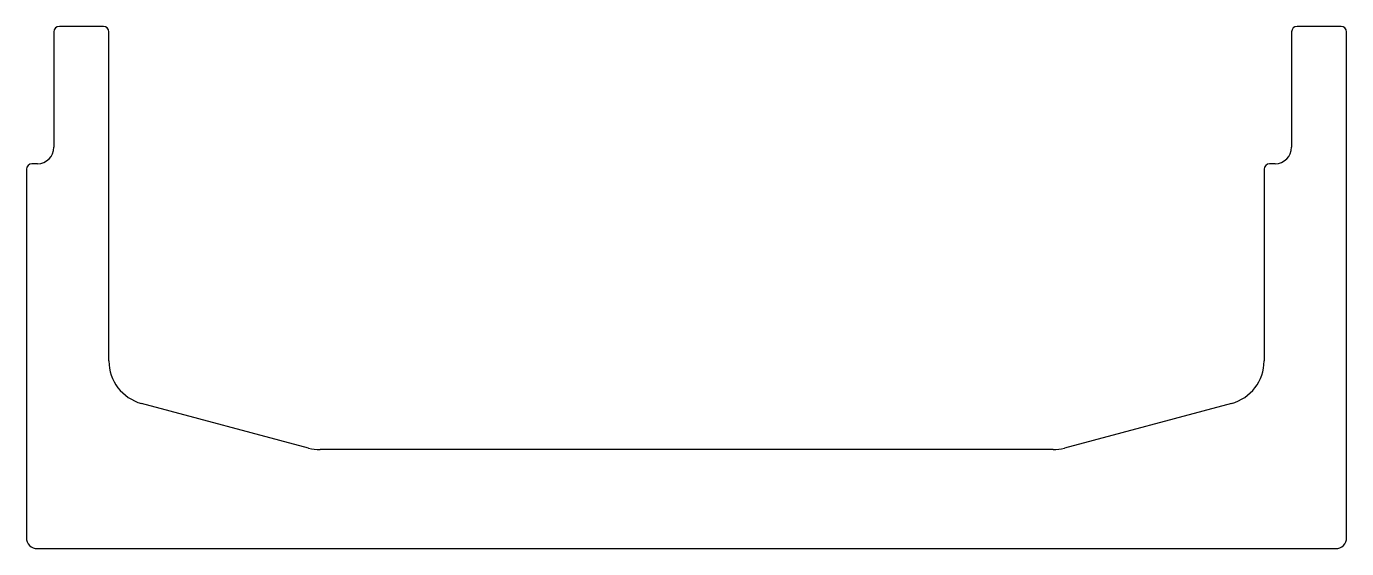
# Model space of a CAD drawing. Extents: x 5 to 245, y 5 to 100.
import ezdxf

# ---------------------------------------------------------------- set-up
doc = ezdxf.new("R2010")
doc.units = 0
doc.layers.get('0').update_dxf_attribs({"linetype": 'CONTINUOUS'})

msp = doc.modelspace()

# ---------------------------------------------------------------- linework, layer by layer
for p, q in [((9.54, 98.81), (9.54, 77.81)), ((18.54, 99.81), (10.54, 99.81)), ((19.54, 38.94), (19.54, 98.81)), ((234.54, 98.81), (234.54, 77.81)), ((243.54, 99.81), (235.54, 99.81)), ((244.54, 6.81), (244.54, 98.81)), ((6.54, 74.81), (5.54, 74.81)), ((231.54, 74.81), (230.54, 74.81)), ((4.54, 73.81), (4.54, 6.81)), ((229.54, 73.81), (229.54, 38.94)), ((55.85, 23.08), (25.47, 31.22)), ((223.61, 31.22), (193.24, 23.08)), ((191.17, 22.81), (57.92, 22.81)), ((6.54, 4.81), (242.54, 4.81))]:
    msp.add_line(p, q)
for centre, radius, start, end in [((10.54, 98.81), 1, 90, 180), ((18.54, 98.81), 1, 0, 90), ((235.54, 98.81), 1, 90, 180), ((243.54, 98.81), 1, 0, 90), ((6.54, 77.81), 3, 270, 0), ((231.54, 77.81), 3, 270, 0), ((5.54, 73.81), 1, 90, 180), ((230.54, 73.81), 1, 90, 180), ((27.54, 38.94), 8, 180, 255), ((221.54, 38.94), 8, 285, 0), ((57.92, 30.81), 8, 255, 270), ((191.17, 30.81), 8, 270, 285), ((6.54, 6.81), 2, 180, 270), ((242.54, 6.81), 2, 270, 0)]:
    msp.add_arc(centre, radius, start, end)

doc.saveas('drawing.dxf')
